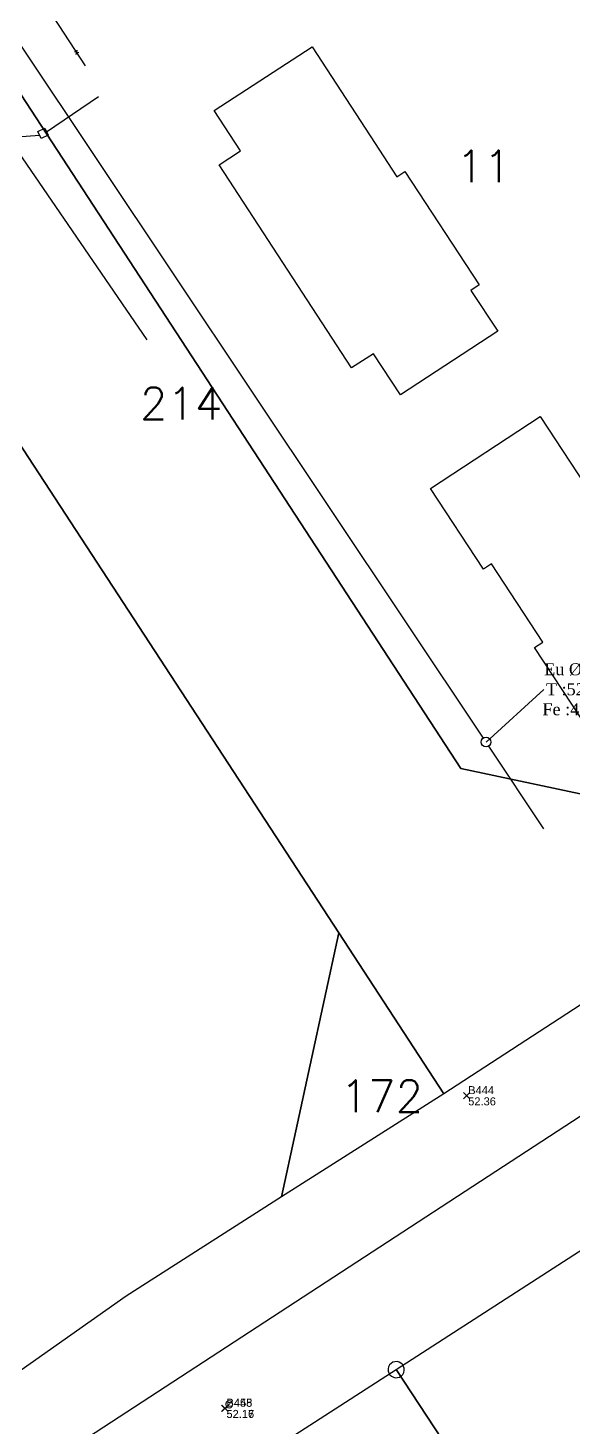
# Model space of a CAD drawing. Header units: metres. Extents: x 394605 to 1395358, y 4171135 to 6406139.
# Drawn here: x 1394587.3 to 1394621.4, y 4172535.4 to 4172622.8 of the extents above; entities that cross this region are included whole.
import ezdxf
from ezdxf import colors
from ezdxf.entities.mleader import LeaderData, LeaderLine
from ezdxf.enums import TextEntityAlignment as Align
from ezdxf.math import Vec2, Vec3

# ---------------------------------------------------------------- set-up
doc = ezdxf.new("R2010")
doc.units = ezdxf.units.M
doc.header["$LTSCALE"] = 2
doc.header["$PDMODE"] = 3
doc.header["$PDSIZE"] = 0.2
for name, color, linetype in [('T-AEP', 140, 'Continuous'), ('T-CLOTURES', 7, 'Continuous'), ('T-EAUX PLUVIALES', 5, 'Continuous'), ('T-EAUX USEES', 36, 'Continuous'), ('T-POINTS LEVES 2024', 7, 'Continuous'), ('T-POINTS LEVES ALTITUDES', 150, 'Continuous'), ('T-POINTS LEVES MATRICULE', 5, 'Continuous'), ('T-SECTION AH', 3, 'Continuous'), ('T-VEGETATION-TEXTE', 1, 'Continuous')]:
    doc.layers.add(name, color=color, linetype=linetype)
doc.styles.add('Arial', font='arial.ttf')
doc.styles.add('Arial 1.0', font='arial.ttf', dxfattribs={"width": 0.99, "height": 0.2})
doc.styles.get("Standard").update_dxf_attribs({"font": 'txt.shx'})
doc.styles.add('Times', font='times.ttf', dxfattribs={"height": 1.5})

# ---------------------------------------------------------------- blocks, each defined once
blk = doc.blocks.new('u014')
at = {"color": 0}
blk.add_line((0, 0), (0, 0), dxfattribs=at)
blk.add_circle((0, 0), 0.3, dxfattribs=at)
blk = doc.blocks.new('d005')
at = {"color": 0}
blk.add_lwpolyline([(0, 0), (0, 1), (1, 1), (1, 0)], close=True, dxfattribs=at)
blk = doc.blocks.new('GeoCroix')
at = {"color": 0, "linetype": 'ByBlock', "lineweight": -2}
for p, q in [((-0.5, 0.5), (0.5, -0.5)), ((-0.5, -0.5), (0.5, 0.5))]:
    blk.add_line(p, q, dxfattribs=at)
blk = doc.blocks.new('BORLIPRO')
blk.add_lwpolyline([(-0.07, 0.5), (-0.19, 0.47), (-0.31, 0.4), (-0.4, 0.31), (-0.47, 0.19), (-0.5, 0.07), (-0.5, -0.07), (-0.47, -0.19), (-0.4, -0.31), (-0.31, -0.4), (-0.19, -0.47), (-0.07, -0.5), (0.07, -0.5), (0.19, -0.47), (0.31, -0.4), (0.4, -0.31), (0.47, -0.19), (0.5, -0.07), (0.5, 0.07), (0.47, 0.19), (0.4, 0.31), (0.31, 0.4), (0.19, 0.47), (0.07, 0.5)], close=True)
blk = doc.blocks.new('_None')
blk = doc.blocks.new('TCPOINT')
at = {"color": 0}
blk.add_point((0, 0), dxfattribs=at)
at = {"layer": 'T-POINTS LEVES ALTITUDES', "style": 'Arial 1.0', "width": 0.99}
blk.add_attdef('ALT', text='', height=0.3, dxfattribs=at).set_placement((0.1, -0.1), align=Align.TOP_LEFT)
at = {"layer": 'T-POINTS LEVES MATRICULE', "style": 'Arial 1.0', "width": 0.99}
blk.add_attdef('MAT', (0.1, 0.1), '', height=0.3, dxfattribs=at)

msp = doc.modelspace()

# ---------------------------------------------------------------- linework, layer by layer
at = {"layer": 'T-AEP', "flags": 128}
msp.add_lwpolyline([(1393889.658, 4172359.767), (1394061.031, 4172468.844), (1394126.694, 4172510.724), (1394237.447, 4172581.044), (1394368.74, 4172659.249), (1394398.862, 4172685.299), (1394454.579, 4172702.833), (1394517.405, 4172716.206), (1394594.7, 4172603.372)], dxfattribs=at)
at = {"layer": 'T-CLOTURES', "linetype": 'Continuous', "flags": 128}
msp.add_lwpolyline([(1394590.879, 4172620.485), (1394546.787, 4172688.018)], dxfattribs=at)
at = {"layer": 'T-EAUX PLUVIALES', "flags": 128}
for points in [[(1394588.441, 4172616.365), (1394591.697, 4172618.569)], [(1394575.141, 4172615.196), (1394588.006, 4172616.156)]]:
    msp.add_lwpolyline(points, dxfattribs=at)
at = {"layer": 'T-EAUX USEES', "flags": 128}
for points in [[(1394615.711, 4172578.491), (1394581.981, 4172629.053)], [(1394619.487, 4172572.831), (1394616.044, 4172577.992)]]:
    msp.add_lwpolyline(points, dxfattribs=at)
at = {"layer": 'T-SECTION AH', "color": 45, "flags": 128}
for points in [[(1394495.88, 4172401.17), (1394553.03, 4172501.51), (1394566.07, 4172515.29), (1394580.45, 4172527.94), (1394669.73, 4172586.18), (1394806.28, 4172674.49), (1394824.19, 4172686.69)], [(1394632.32, 4172505.46), (1394610.27, 4172539.04), (1394632.75, 4172553.56)]]:
    msp.add_lwpolyline(points, dxfattribs=at)
for points in [[(1394578.35, 4172631.67), (1394638.83, 4172671.27), (1394682.97, 4172601.57), (1394637.05, 4172571.75), (1394614.3, 4172576.58), (1394586.2, 4172619.69), (1394578.35, 4172631.67)], [(1394568.25, 4172625.06), (1394578.35, 4172631.67), (1394586.2, 4172619.69), (1394614.3, 4172576.58), (1394637.05, 4172571.75), (1394613.25, 4172556.27), (1394606.69, 4172566.32), (1394576.14, 4172613.1), (1394568.25, 4172625.06)], [(1394605.02, 4172621.67), (1394608.65, 4172616.1), (1394610.31, 4172613.54), (1394610.82, 4172613.88), (1394615.46, 4172606.79), (1394614.94, 4172606.45), (1394616.61, 4172603.91), (1394610.53, 4172599.93), (1394608.85, 4172602.5), (1394607.49, 4172601.62), (1394599.22, 4172614.29), (1394600.55, 4172615.16), (1394598.9, 4172617.68), (1394605.02, 4172621.67)], [(1394603.12, 4172549.83), (1394593.41, 4172543.64), (1394585.22, 4172537.87), (1394573.12, 4172529.02), (1394563.46, 4172520.4), (1394522.81, 4172583.16), (1394526.92, 4172585.45), (1394536.06, 4172590.8), (1394560.37, 4172604.41), (1394576.14, 4172613.1), (1394606.69, 4172566.32), (1394603.12, 4172549.83)], [(1394619.25, 4172598.57), (1394625.79, 4172588.62), (1394626.31, 4172588.97), (1394629.77, 4172583.68), (1394622.39, 4172578.83), (1394618.91, 4172584.14), (1394619.42, 4172584.48), (1394616.21, 4172589.37), (1394615.72, 4172589.04), (1394612.41, 4172594.08), (1394619.25, 4172598.57)], [(1394606.69, 4172566.32), (1394613.25, 4172556.27), (1394603.12, 4172549.83), (1394606.69, 4172566.32)], [(1394632.32, 4172505.46), (1394615.62, 4172494.49), (1394593.46, 4172528.2), (1394610.27, 4172539.04), (1394632.32, 4172505.46)]]:
    msp.add_lwpolyline(points, close=True, dxfattribs=at)

# ---------------------------------------------------------------- block references
at = {"layer": 'T-CLOTURES', "xscale": 0.2, "yscale": 0.2, "zscale": 0.2, "rotation": 123.139909288356}
msp.add_blockref('GeoCroix', (1394590.332, 4172621.322), dxfattribs=at)
at = {"layer": 'T-EAUX PLUVIALES', "xscale": 0.4820666157042822, "yscale": 0.4820666157042822, "rotation": 25.71278622117525}
msp.add_blockref('d005', (1394588.111, 4172615.939), dxfattribs=at)
at = {"layer": 'T-EAUX USEES'}
msp.add_blockref('u014', (1394615.877, 4172578.242), dxfattribs=at)
at = {"layer": 'T-POINTS LEVES 2024'}
ref = msp.add_blockref('TCPOINT', (1394614.665, 4172556.149), dxfattribs=at)
ref.add_attrib('MAT', 'B444', (1394614.765, 4172556.249), dxfattribs={"layer": 'T-POINTS LEVES MATRICULE', "height": 0.5, "style": 'Arial 1.0', "width": 0.99})
ref.add_attrib('ALT', '52.36', dxfattribs={"layer": 'T-POINTS LEVES ALTITUDES', "height": 0.5, "style": 'Arial 1.0', "width": 0.99}).set_placement((1394614.765, 4172556.049), align=Align.TOP_LEFT)
ref = msp.add_blockref('TCPOINT', (1394599.575, 4172536.627), dxfattribs=at)
ref.add_attrib('MAT', 'B458', (1394599.675, 4172536.727), dxfattribs={"layer": 'T-POINTS LEVES MATRICULE', "height": 0.5, "style": 'Arial 1.0', "width": 0.99})
ref.add_attrib('ALT', '52.16', dxfattribs={"layer": 'T-POINTS LEVES ALTITUDES', "height": 0.5, "style": 'Arial 1.0', "width": 0.99}).set_placement((1394599.675, 4172536.527), align=Align.TOP_LEFT)
ref = msp.add_blockref('TCPOINT', (1394599.577, 4172536.621), dxfattribs=at)
ref.add_attrib('MAT', 'B445', (1394599.677, 4172536.721), dxfattribs={"layer": 'T-POINTS LEVES MATRICULE', "height": 0.5, "style": 'Arial 1.0', "width": 0.99})
ref.add_attrib('ALT', '52.17', dxfattribs={"layer": 'T-POINTS LEVES ALTITUDES', "height": 0.5, "style": 'Arial 1.0', "width": 0.99}).set_placement((1394599.677, 4172536.521), align=Align.TOP_LEFT)
at = {"layer": 'T-SECTION AH', "color": 45, "rotation": 31.8}
msp.add_blockref('BORLIPRO', (1394610.27, 4172539.04), dxfattribs=at)

# ---------------------------------------------------------------- texts
at = {"layer": 'T-SECTION AH', "color": 45}
for s, p in [('11', (1394614.02, 4172613.21)), ('214', (1394594.27, 4172598.39)), ('172', (1394606.8, 4172555.13))]:
    msp.add_text(s, height=2, dxfattribs=at).set_placement(p)
at = {"layer": 'T-VEGETATION-TEXTE', "style": 'Arial'}
for p in [(1394599.575, 4172536.627), (1394599.577, 4172536.621)]:
    msp.add_text('Ø', height=0.5, dxfattribs=at).set_placement(p)

# ---------------------------------------------------------------- leaders
at = {"layer": 'T-EAUX USEES'}
ml = msp.add_multileader_mtext('Standard', dxfattribs=at)
ml.set_content('Eu %%C200\\PT :52.15\\PFe :49.32', color=256, style='Times')
ml.set_leader_properties(color=256)
ml.set_arrow_properties(name='NONE')
ml.build(insert=Vec2(0, 0))
ml.multileader.update_dxf_attribs({"has_text_frame": 1, "text_left_attachment_type": 2, "text_right_attachment_type": 2, "dogleg_length": 0, "arrow_head_size": 0, "scale": 0.25})
ctx = ml.context
ctx.base_point, ctx.scale, ctx.char_height, ctx.arrow_head_size, ctx.landing_gap_size, ctx.plane_origin = Vec3(1394619.479, 4172581.529), 0.25, 0.75, 0, 0, Vec3(1394616.599, 4172567.792)
ctx.left_attachment, ctx.right_attachment, ctx.text_align_type = 2, 2, 1
notes = []
notes.append((ctx, [(0, (1, 1, 0), (1394619.479, 4172581.529), (1, 0), 0, [(0, [(1394615.877, 4172578.242)], 0, [])])]))
ctx.mtext.insert, ctx.mtext.alignment, ctx.mtext.flow_direction = Vec3(1394621.539, 4172583.165), 2, 5
for ctx, leaders in notes:
    for number, flags, end, landing, length, lines in leaders:
        leader = LeaderData()
        leader.index, (leader.has_last_leader_line, leader.has_dogleg_vector, leader.attachment_direction) = number, flags
        leader.last_leader_point, leader.dogleg_vector, leader.dogleg_length = Vec3(end), Vec3(landing), length
        for number, points, colour, breaks in lines:
            line = LeaderLine()
            line.index, line.vertices, line.color, line.breaks = number, Vec3.list(points), colors.encode_raw_color(colour), breaks
            leader.lines.append(line)
        ctx.leaders.append(leader)

doc.saveas('drawing.dxf')
